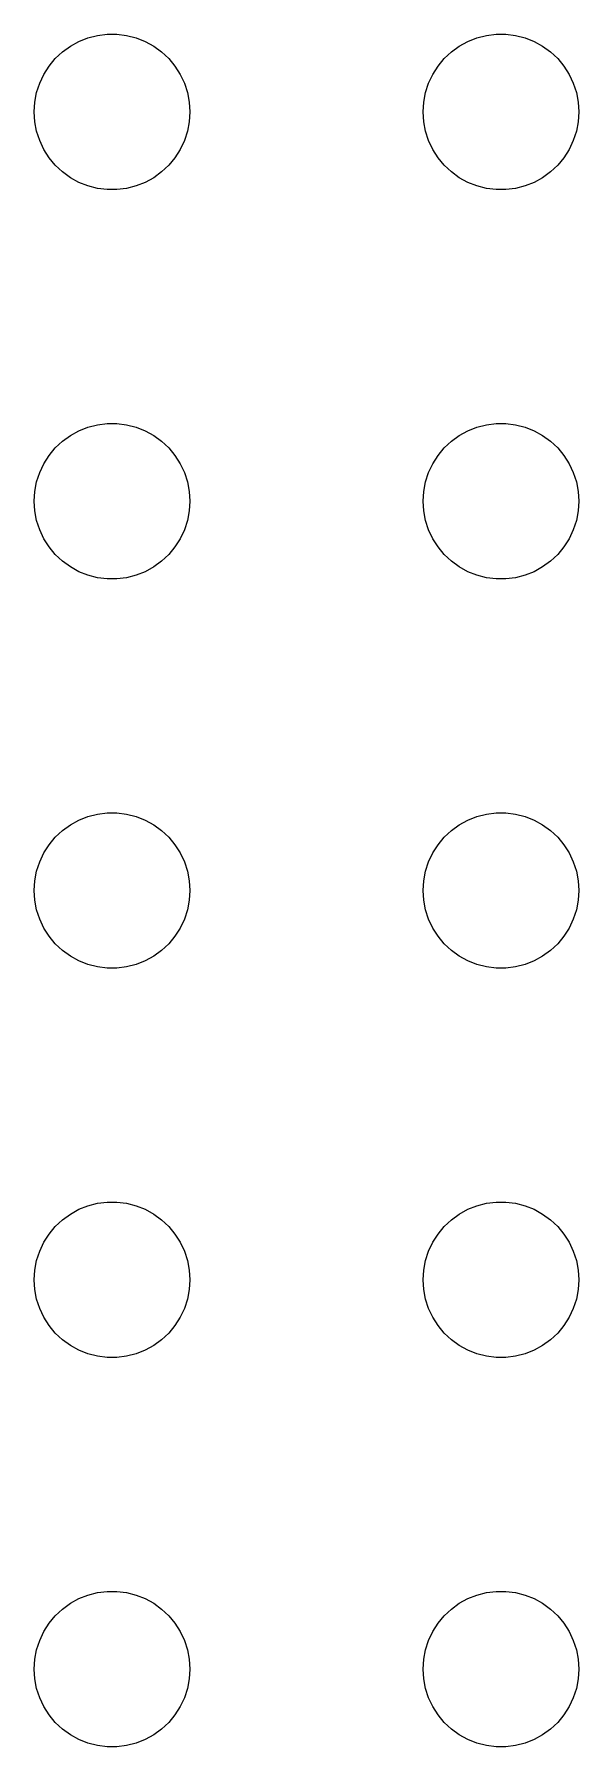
# Model space of a CAD drawing. Header units: metres. Extents: x -150 to 150, y -149 to 149.
# Drawn here: x 21 to 31.5, y -1.5 to 31.5 of the extents above; entities that cross this region are included whole.
import ezdxf

# ---------------------------------------------------------------- set-up
doc = ezdxf.new("R2010")
doc.units = ezdxf.units.M

msp = doc.modelspace()

# ---------------------------------------------------------------- linework, layer by layer
for p, q in [((21.6963, 31.2665), (21.8613, 31.3572)), ((21.8613, 31.3572), (22.0365, 31.4266)), ((22.0365, 31.4266), (22.2189, 31.4734)), ((22.2189, 31.4734), (22.4058, 31.497)), ((22.4058, 31.497), (22.5942, 31.497)), ((22.5942, 31.497), (22.7811, 31.4734)), ((22.7811, 31.4734), (22.9635, 31.4266)), ((22.9635, 31.4266), (23.1387, 31.3572)), ((23.1387, 31.3572), (23.3037, 31.2665)), ((29.1963, 31.2665), (29.3613, 31.3572)), ((29.3613, 31.3572), (29.5365, 31.4266)), ((29.5365, 31.4266), (29.7189, 31.4734)), ((29.7189, 31.4734), (29.9058, 31.497)), ((29.9058, 31.497), (30.0942, 31.497)), ((30.0942, 31.497), (30.2811, 31.4734)), ((30.2811, 31.4734), (30.4635, 31.4266)), ((30.4635, 31.4266), (30.6387, 31.3572)), ((30.6387, 31.3572), (30.8037, 31.2665)), ((21.2865, 30.8817), (21.4065, 31.0268)), ((21.4065, 31.0268), (21.5439, 31.1558)), ((21.5439, 31.1558), (21.6963, 31.2665)), ((23.3037, 31.2665), (23.4561, 31.1558)), ((23.4561, 31.1558), (23.5934, 31.0268)), ((23.5934, 31.0268), (23.7135, 30.8817)), ((28.7865, 30.8817), (28.9065, 31.0268)), ((28.9065, 31.0268), (29.0439, 31.1558)), ((29.0439, 31.1558), (29.1963, 31.2665)), ((30.8037, 31.2665), (30.9561, 31.1558)), ((30.9561, 31.1558), (31.0934, 31.0268)), ((31.0934, 31.0268), (31.2135, 30.8817)), ((21.1053, 30.5522), (21.1855, 30.7226)), ((21.1855, 30.7226), (21.2865, 30.8817)), ((23.7135, 30.8817), (23.8145, 30.7226)), ((23.8145, 30.7226), (23.8947, 30.5522)), ((28.6053, 30.5522), (28.6855, 30.7226)), ((28.6855, 30.7226), (28.7865, 30.8817)), ((31.2135, 30.8817), (31.3145, 30.7226)), ((31.3145, 30.7226), (31.3947, 30.5522)), ((21.0118, 30.188), (21.0471, 30.373)), ((21.0471, 30.373), (21.1053, 30.5522)), ((23.8947, 30.5522), (23.9529, 30.373)), ((23.9529, 30.373), (23.9882, 30.188)), ((28.5118, 30.188), (28.5471, 30.373)), ((28.5471, 30.373), (28.6053, 30.5522)), ((31.3947, 30.5522), (31.4529, 30.373)), ((31.4529, 30.373), (31.4882, 30.188)), ((21, 30), (21.0118, 30.188)), ((23.9882, 30.188), (24, 30)), ((28.5, 30), (28.5118, 30.188)), ((31.4882, 30.188), (31.5, 30)), ((21.0118, 29.812), (21, 30)), ((21.0471, 29.627), (21.0118, 29.812)), ((23.9882, 29.812), (23.9529, 29.627)), ((24, 30), (23.9882, 29.812)), ((28.5118, 29.812), (28.5, 30)), ((28.5471, 29.627), (28.5118, 29.812)), ((31.4882, 29.812), (31.4529, 29.627)), ((31.5, 30), (31.4882, 29.812)), ((21.1053, 29.4478), (21.0471, 29.627)), ((21.1855, 29.2774), (21.1053, 29.4478)), ((23.8947, 29.4478), (23.8145, 29.2774)), ((23.9529, 29.627), (23.8947, 29.4478)), ((28.6053, 29.4478), (28.5471, 29.627)), ((28.6855, 29.2774), (28.6053, 29.4478)), ((31.3947, 29.4478), (31.3145, 29.2774)), ((31.4529, 29.627), (31.3947, 29.4478)), ((21.2865, 29.1183), (21.1855, 29.2774)), ((21.4065, 28.9732), (21.2865, 29.1183)), ((23.7135, 29.1183), (23.5934, 28.9732)), ((23.8145, 29.2774), (23.7135, 29.1183)), ((28.7865, 29.1183), (28.6855, 29.2774)), ((28.9065, 28.9732), (28.7865, 29.1183)), ((31.2135, 29.1183), (31.0934, 28.9732)), ((31.3145, 29.2774), (31.2135, 29.1183)), ((21.5439, 28.8442), (21.4065, 28.9732)), ((21.6963, 28.7335), (21.5439, 28.8442)), ((21.8613, 28.6427), (21.6963, 28.7335)), ((23.3037, 28.7335), (23.1387, 28.6427)), ((23.4561, 28.8442), (23.3037, 28.7335)), ((23.5934, 28.9732), (23.4561, 28.8442)), ((29.0439, 28.8442), (28.9065, 28.9732)), ((29.1963, 28.7335), (29.0439, 28.8442)), ((29.3613, 28.6427), (29.1963, 28.7335)), ((30.8037, 28.7335), (30.6387, 28.6427)), ((30.9561, 28.8442), (30.8037, 28.7335)), ((31.0934, 28.9732), (30.9561, 28.8442)), ((22.0365, 28.5734), (21.8613, 28.6427)), ((22.2189, 28.5266), (22.0365, 28.5734)), ((22.4058, 28.503), (22.2189, 28.5266)), ((22.5942, 28.503), (22.4058, 28.503)), ((22.7811, 28.5266), (22.5942, 28.503)), ((22.9635, 28.5734), (22.7811, 28.5266)), ((23.1387, 28.6427), (22.9635, 28.5734)), ((29.5365, 28.5734), (29.3613, 28.6427)), ((29.7189, 28.5266), (29.5365, 28.5734)), ((29.9058, 28.503), (29.7189, 28.5266)), ((30.0942, 28.503), (29.9058, 28.503)), ((30.2811, 28.5266), (30.0942, 28.503)), ((30.4635, 28.5734), (30.2811, 28.5266)), ((30.6387, 28.6427), (30.4635, 28.5734)), ((21.5439, 23.6558), (21.6963, 23.7665)), ((21.6963, 23.7665), (21.8613, 23.8572)), ((21.8613, 23.8572), (22.0365, 23.9266)), ((22.0365, 23.9266), (22.2189, 23.9734)), ((22.2189, 23.9734), (22.4058, 23.997)), ((22.4058, 23.997), (22.5942, 23.997)), ((22.5942, 23.997), (22.7811, 23.9734)), ((22.7811, 23.9734), (22.9635, 23.9266)), ((22.9635, 23.9266), (23.1387, 23.8572)), ((23.1387, 23.8572), (23.3037, 23.7665)), ((23.3037, 23.7665), (23.4561, 23.6558)), ((29.0439, 23.6558), (29.1963, 23.7665)), ((29.1963, 23.7665), (29.3613, 23.8572)), ((29.3613, 23.8572), (29.5365, 23.9266)), ((29.5365, 23.9266), (29.7189, 23.9734)), ((29.7189, 23.9734), (29.9058, 23.997)), ((29.9058, 23.997), (30.0942, 23.997)), ((30.0942, 23.997), (30.2811, 23.9734)), ((30.2811, 23.9734), (30.4635, 23.9266)), ((30.4635, 23.9266), (30.6387, 23.8572)), ((30.6387, 23.8572), (30.8037, 23.7665)), ((30.8037, 23.7665), (30.9561, 23.6558)), ((21.2865, 23.3817), (21.4065, 23.5268)), ((21.4065, 23.5268), (21.5439, 23.6558)), ((23.4561, 23.6558), (23.5934, 23.5268)), ((23.5934, 23.5268), (23.7135, 23.3817)), ((28.7865, 23.3817), (28.9065, 23.5268)), ((28.9065, 23.5268), (29.0439, 23.6558)), ((30.9561, 23.6558), (31.0934, 23.5268)), ((31.0934, 23.5268), (31.2135, 23.3817)), ((21.1053, 23.0522), (21.1855, 23.2226)), ((21.1855, 23.2226), (21.2865, 23.3817)), ((23.7135, 23.3817), (23.8145, 23.2226)), ((23.8145, 23.2226), (23.8947, 23.0522)), ((28.6053, 23.0522), (28.6855, 23.2226)), ((28.6855, 23.2226), (28.7865, 23.3817)), ((31.2135, 23.3817), (31.3145, 23.2226)), ((31.3145, 23.2226), (31.3947, 23.0522)), ((21.0118, 22.688), (21.0471, 22.873)), ((21.0471, 22.873), (21.1053, 23.0522)), ((23.8947, 23.0522), (23.9529, 22.873)), ((23.9529, 22.873), (23.9882, 22.688)), ((28.5118, 22.688), (28.5471, 22.873)), ((28.5471, 22.873), (28.6053, 23.0522)), ((31.3947, 23.0522), (31.4529, 22.873)), ((31.4529, 22.873), (31.4882, 22.688)), ((21, 22.5), (21.0118, 22.688)), ((21.0118, 22.312), (21, 22.5)), ((23.9882, 22.688), (24, 22.5)), ((24, 22.5), (23.9882, 22.312)), ((28.5, 22.5), (28.5118, 22.688)), ((28.5118, 22.312), (28.5, 22.5)), ((31.4882, 22.688), (31.5, 22.5)), ((31.5, 22.5), (31.4882, 22.312)), ((21.0471, 22.127), (21.0118, 22.312)), ((21.1053, 21.9478), (21.0471, 22.127)), ((23.9529, 22.127), (23.8947, 21.9478)), ((23.9882, 22.312), (23.9529, 22.127)), ((28.5471, 22.127), (28.5118, 22.312)), ((28.6053, 21.9478), (28.5471, 22.127)), ((31.4529, 22.127), (31.3947, 21.9478)), ((31.4882, 22.312), (31.4529, 22.127)), ((21.1855, 21.7774), (21.1053, 21.9478)), ((21.2865, 21.6183), (21.1855, 21.7774)), ((23.8145, 21.7774), (23.7135, 21.6183)), ((23.8947, 21.9478), (23.8145, 21.7774)), ((28.6855, 21.7774), (28.6053, 21.9478)), ((28.7865, 21.6183), (28.6855, 21.7774)), ((31.3145, 21.7774), (31.2135, 21.6183)), ((31.3947, 21.9478), (31.3145, 21.7774)), ((21.4065, 21.4732), (21.2865, 21.6183)), ((21.5439, 21.3442), (21.4065, 21.4732)), ((23.5934, 21.4732), (23.4561, 21.3442)), ((23.7135, 21.6183), (23.5934, 21.4732)), ((28.9065, 21.4732), (28.7865, 21.6183)), ((29.0439, 21.3442), (28.9065, 21.4732)), ((31.0934, 21.4732), (30.9561, 21.3442)), ((31.2135, 21.6183), (31.0934, 21.4732)), ((21.6963, 21.2335), (21.5439, 21.3442)), ((21.8613, 21.1427), (21.6963, 21.2335)), ((22.0365, 21.0734), (21.8613, 21.1427)), ((23.1387, 21.1427), (22.9635, 21.0734)), ((23.3037, 21.2335), (23.1387, 21.1427)), ((23.4561, 21.3442), (23.3037, 21.2335)), ((29.1963, 21.2335), (29.0439, 21.3442)), ((29.3613, 21.1427), (29.1963, 21.2335)), ((29.5365, 21.0734), (29.3613, 21.1427)), ((30.6387, 21.1427), (30.4635, 21.0734)), ((30.8037, 21.2335), (30.6387, 21.1427)), ((30.9561, 21.3442), (30.8037, 21.2335)), ((22.2189, 21.0266), (22.0365, 21.0734)), ((22.4058, 21.003), (22.2189, 21.0266)), ((22.5942, 21.003), (22.4058, 21.003)), ((22.7811, 21.0266), (22.5942, 21.003)), ((22.9635, 21.0734), (22.7811, 21.0266)), ((29.7189, 21.0266), (29.5365, 21.0734)), ((29.9058, 21.003), (29.7189, 21.0266)), ((30.0942, 21.003), (29.9058, 21.003)), ((30.2811, 21.0266), (30.0942, 21.003)), ((30.4635, 21.0734), (30.2811, 21.0266)), ((21.5439, 16.1558), (21.6963, 16.2665)), ((21.6963, 16.2665), (21.8613, 16.3572)), ((21.8613, 16.3572), (22.0365, 16.4266)), ((22.0365, 16.4266), (22.2189, 16.4734)), ((22.2189, 16.4734), (22.4058, 16.497)), ((22.4058, 16.497), (22.5942, 16.497)), ((22.5942, 16.497), (22.7811, 16.4734)), ((22.7811, 16.4734), (22.9635, 16.4266)), ((22.9635, 16.4266), (23.1387, 16.3572)), ((23.1387, 16.3572), (23.3037, 16.2665)), ((23.3037, 16.2665), (23.4561, 16.1558)), ((29.0439, 16.1558), (29.1963, 16.2665)), ((29.1963, 16.2665), (29.3613, 16.3572)), ((29.3613, 16.3572), (29.5365, 16.4266)), ((29.5365, 16.4266), (29.7189, 16.4734)), ((29.7189, 16.4734), (29.9058, 16.497)), ((29.9058, 16.497), (30.0942, 16.497)), ((30.0942, 16.497), (30.2811, 16.4734)), ((30.2811, 16.4734), (30.4635, 16.4266)), ((30.4635, 16.4266), (30.6387, 16.3572)), ((30.6387, 16.3572), (30.8037, 16.2665)), ((30.8037, 16.2665), (30.9561, 16.1558)), ((21.1855, 15.7226), (21.2865, 15.8817)), ((21.2865, 15.8817), (21.4065, 16.0268)), ((21.4065, 16.0268), (21.5439, 16.1558)), ((23.4561, 16.1558), (23.5934, 16.0268)), ((23.5934, 16.0268), (23.7135, 15.8817)), ((23.7135, 15.8817), (23.8145, 15.7226)), ((28.6855, 15.7226), (28.7865, 15.8817)), ((28.7865, 15.8817), (28.9065, 16.0268)), ((28.9065, 16.0268), (29.0439, 16.1558)), ((30.9561, 16.1558), (31.0934, 16.0268)), ((31.0934, 16.0268), (31.2135, 15.8817)), ((31.2135, 15.8817), (31.3145, 15.7226)), ((21.0471, 15.373), (21.1053, 15.5522)), ((21.1053, 15.5522), (21.1855, 15.7226)), ((23.8145, 15.7226), (23.8947, 15.5522)), ((23.8947, 15.5522), (23.9529, 15.373)), ((28.5471, 15.373), (28.6053, 15.5522)), ((28.6053, 15.5522), (28.6855, 15.7226)), ((31.3145, 15.7226), (31.3947, 15.5522)), ((31.3947, 15.5522), (31.4529, 15.373)), ((21, 15), (21.0118, 15.188)), ((21.0118, 15.188), (21.0471, 15.373)), ((23.9529, 15.373), (23.9882, 15.188)), ((23.9882, 15.188), (24, 15)), ((28.5, 15), (28.5118, 15.188)), ((28.5118, 15.188), (28.5471, 15.373)), ((31.4529, 15.373), (31.4882, 15.188)), ((31.4882, 15.188), (31.5, 15)), ((21.0118, 14.812), (21, 15)), ((24, 15), (23.9882, 14.812)), ((28.5118, 14.812), (28.5, 15)), ((31.5, 15), (31.4882, 14.812)), ((21.0471, 14.627), (21.0118, 14.812)), ((21.1053, 14.4478), (21.0471, 14.627)), ((23.9529, 14.627), (23.8947, 14.4478)), ((23.9882, 14.812), (23.9529, 14.627)), ((28.5471, 14.627), (28.5118, 14.812)), ((28.6053, 14.4478), (28.5471, 14.627)), ((31.4529, 14.627), (31.3947, 14.4478)), ((31.4882, 14.812), (31.4529, 14.627)), ((21.1855, 14.2774), (21.1053, 14.4478)), ((21.2865, 14.1183), (21.1855, 14.2774)), ((23.8145, 14.2774), (23.7135, 14.1183)), ((23.8947, 14.4478), (23.8145, 14.2774)), ((28.6855, 14.2774), (28.6053, 14.4478)), ((28.7865, 14.1183), (28.6855, 14.2774)), ((31.3145, 14.2774), (31.2135, 14.1183)), ((31.3947, 14.4478), (31.3145, 14.2774)), ((21.4065, 13.9732), (21.2865, 14.1183)), ((21.5439, 13.8442), (21.4065, 13.9732)), ((23.5934, 13.9732), (23.4561, 13.8442)), ((23.7135, 14.1183), (23.5934, 13.9732)), ((28.9065, 13.9732), (28.7865, 14.1183)), ((29.0439, 13.8442), (28.9065, 13.9732)), ((31.0934, 13.9732), (30.9561, 13.8442)), ((31.2135, 14.1183), (31.0934, 13.9732)), ((21.6963, 13.7335), (21.5439, 13.8442)), ((21.8613, 13.6427), (21.6963, 13.7335)), ((22.0365, 13.5734), (21.8613, 13.6427)), ((22.2189, 13.5266), (22.0365, 13.5734)), ((22.9635, 13.5734), (22.7811, 13.5266)), ((23.1387, 13.6427), (22.9635, 13.5734)), ((23.3037, 13.7335), (23.1387, 13.6427)), ((23.4561, 13.8442), (23.3037, 13.7335)), ((29.1963, 13.7335), (29.0439, 13.8442)), ((29.3613, 13.6427), (29.1963, 13.7335)), ((29.5365, 13.5734), (29.3613, 13.6427)), ((29.7189, 13.5266), (29.5365, 13.5734)), ((30.4635, 13.5734), (30.2811, 13.5266)), ((30.6387, 13.6427), (30.4635, 13.5734)), ((30.8037, 13.7335), (30.6387, 13.6427)), ((30.9561, 13.8442), (30.8037, 13.7335)), ((22.4058, 13.5029), (22.2189, 13.5266)), ((22.5942, 13.5029), (22.4058, 13.5029)), ((22.7811, 13.5266), (22.5942, 13.5029)), ((29.9058, 13.5029), (29.7189, 13.5266)), ((30.0942, 13.5029), (29.9058, 13.5029)), ((30.2811, 13.5266), (30.0942, 13.5029)), ((21.8613, 8.85724), (22.0365, 8.92657)), ((22.0365, 8.92657), (22.2189, 8.97342)), ((22.2189, 8.97342), (22.4058, 8.99704)), ((22.4058, 8.99704), (22.5942, 8.99704)), ((22.5942, 8.99704), (22.7811, 8.97342)), ((22.7811, 8.97342), (22.9635, 8.92657)), ((22.9635, 8.92657), (23.1387, 8.85724)), ((29.3613, 8.85724), (29.5365, 8.92657)), ((29.5365, 8.92657), (29.7189, 8.97342)), ((29.7189, 8.97342), (29.9058, 8.99704)), ((29.9058, 8.99704), (30.0942, 8.99704)), ((30.0942, 8.99704), (30.2811, 8.97342)), ((30.2811, 8.97342), (30.4635, 8.92657)), ((30.4635, 8.92657), (30.6387, 8.85724)), ((21.4065, 8.52681), (21.5439, 8.65576)), ((21.5439, 8.65576), (21.6963, 8.76648)), ((21.6963, 8.76648), (21.8613, 8.85724)), ((23.1387, 8.85724), (23.3037, 8.76648)), ((23.3037, 8.76648), (23.4561, 8.65576)), ((23.4561, 8.65576), (23.5934, 8.52681)), ((28.9065, 8.52681), (29.0439, 8.65576)), ((29.0439, 8.65576), (29.1963, 8.76648)), ((29.1963, 8.76648), (29.3613, 8.85724)), ((30.6387, 8.85724), (30.8037, 8.76648)), ((30.8037, 8.76648), (30.9561, 8.65576)), ((30.9561, 8.65576), (31.0934, 8.52681)), ((21.1855, 8.22263), (21.2865, 8.38167)), ((21.2865, 8.38167), (21.4065, 8.52681)), ((23.5934, 8.52681), (23.7135, 8.38167)), ((23.7135, 8.38167), (23.8145, 8.22263)), ((28.6855, 8.22263), (28.7865, 8.38167)), ((28.7865, 8.38167), (28.9065, 8.52681)), ((31.0934, 8.52681), (31.2135, 8.38167)), ((31.2135, 8.38167), (31.3145, 8.22263)), ((21.0471, 7.87303), (21.1053, 8.05219)), ((21.1053, 8.05219), (21.1855, 8.22263)), ((23.8145, 8.22263), (23.8947, 8.05219)), ((23.8947, 8.05219), (23.9529, 7.87303)), ((28.5471, 7.87303), (28.6053, 8.05219)), ((28.6053, 8.05219), (28.6855, 8.22263)), ((31.3145, 8.22263), (31.3947, 8.05219)), ((31.3947, 8.05219), (31.4529, 7.87303)), ((21, 7.5), (21.0118, 7.68799)), ((21.0118, 7.68799), (21.0471, 7.87303)), ((23.9529, 7.87303), (23.9882, 7.68799)), ((23.9882, 7.68799), (24, 7.5)), ((28.5, 7.5), (28.5118, 7.68799)), ((28.5118, 7.68799), (28.5471, 7.87303)), ((31.4529, 7.87303), (31.4882, 7.68799)), ((31.4882, 7.68799), (31.5, 7.5)), ((21.0118, 7.312), (21, 7.5)), ((21.0471, 7.12695), (21.0118, 7.312)), ((23.9882, 7.312), (23.9529, 7.12695)), ((24, 7.5), (23.9882, 7.312)), ((28.5118, 7.312), (28.5, 7.5)), ((28.5471, 7.12695), (28.5118, 7.312)), ((31.4882, 7.312), (31.4529, 7.12695)), ((31.5, 7.5), (31.4882, 7.312)), ((21.1053, 6.9478), (21.0471, 7.12695)), ((21.1855, 6.77736), (21.1053, 6.9478)), ((23.8947, 6.9478), (23.8145, 6.77736)), ((23.9529, 7.12695), (23.8947, 6.9478)), ((28.6053, 6.9478), (28.5471, 7.12695)), ((28.6855, 6.77736), (28.6053, 6.9478)), ((31.3947, 6.9478), (31.3145, 6.77736)), ((31.4529, 7.12695), (31.3947, 6.9478)), ((21.2865, 6.61832), (21.1855, 6.77736)), ((21.4065, 6.47318), (21.2865, 6.61832)), ((23.7135, 6.61832), (23.5934, 6.47318)), ((23.8145, 6.77736), (23.7135, 6.61832)), ((28.7865, 6.61832), (28.6855, 6.77736)), ((28.9065, 6.47318), (28.7865, 6.61832)), ((31.2135, 6.61832), (31.0934, 6.47318)), ((31.3145, 6.77736), (31.2135, 6.61832)), ((21.5439, 6.34422), (21.4065, 6.47318)), ((21.6963, 6.23351), (21.5439, 6.34422)), ((23.4561, 6.34422), (23.3037, 6.23351)), ((23.5934, 6.47318), (23.4561, 6.34422)), ((29.0439, 6.34422), (28.9065, 6.47318)), ((29.1963, 6.23351), (29.0439, 6.34422)), ((30.9561, 6.34422), (30.8037, 6.23351)), ((31.0934, 6.47318), (30.9561, 6.34422)), ((21.8613, 6.14275), (21.6963, 6.23351)), ((22.0365, 6.07341), (21.8613, 6.14275)), ((22.2189, 6.02657), (22.0365, 6.07341)), ((22.4058, 6.00294), (22.2189, 6.02657)), ((22.5942, 6.00294), (22.4058, 6.00294)), ((22.7811, 6.02657), (22.5942, 6.00294)), ((22.9635, 6.07341), (22.7811, 6.02657)), ((23.1387, 6.14275), (22.9635, 6.07341)), ((23.3037, 6.23351), (23.1387, 6.14275)), ((29.3613, 6.14275), (29.1963, 6.23351)), ((29.5365, 6.07341), (29.3613, 6.14275)), ((29.7189, 6.02657), (29.5365, 6.07341)), ((29.9058, 6.00294), (29.7189, 6.02657)), ((30.0942, 6.00294), (29.9058, 6.00294)), ((30.2811, 6.02657), (30.0942, 6.00294)), ((30.4635, 6.07341), (30.2811, 6.02657)), ((30.6387, 6.14275), (30.4635, 6.07341)), ((30.8037, 6.23351), (30.6387, 6.14275)), ((21.6963, 1.26648), (21.8613, 1.35724)), ((21.8613, 1.35724), (22.0365, 1.42657)), ((22.0365, 1.42657), (22.2189, 1.47342)), ((22.2189, 1.47342), (22.4058, 1.49704)), ((22.4058, 1.49704), (22.5942, 1.49704)), ((22.5942, 1.49704), (22.7811, 1.47342)), ((22.7811, 1.47342), (22.9635, 1.42657)), ((22.9635, 1.42657), (23.1387, 1.35724)), ((23.1387, 1.35724), (23.3037, 1.26648)), ((29.1963, 1.26648), (29.3613, 1.35724)), ((29.3613, 1.35724), (29.5365, 1.42657)), ((29.5365, 1.42657), (29.7189, 1.47342)), ((29.7189, 1.47342), (29.9058, 1.49704)), ((29.9058, 1.49704), (30.0942, 1.49704)), ((30.0942, 1.49704), (30.2811, 1.47342)), ((30.2811, 1.47342), (30.4635, 1.42657)), ((30.4635, 1.42657), (30.6387, 1.35724)), ((30.6387, 1.35724), (30.8037, 1.26648)), ((21.2865, 0.88167), (21.4065, 1.02681)), ((21.4065, 1.02681), (21.5439, 1.15576)), ((21.5439, 1.15576), (21.6963, 1.26648)), ((23.3037, 1.26648), (23.4561, 1.15576)), ((23.4561, 1.15576), (23.5934, 1.02681)), ((23.5934, 1.02681), (23.7135, 0.88167)), ((28.7865, 0.88167), (28.9065, 1.02681)), ((28.9065, 1.02681), (29.0439, 1.15576)), ((29.0439, 1.15576), (29.1963, 1.26648)), ((30.8037, 1.26648), (30.9561, 1.15576)), ((30.9561, 1.15576), (31.0934, 1.02681)), ((31.0934, 1.02681), (31.2135, 0.88167)), ((21.1053, 0.55219), (21.1855, 0.72263)), ((21.1855, 0.72263), (21.2865, 0.88167)), ((23.7135, 0.88167), (23.8145, 0.72263)), ((23.8145, 0.72263), (23.8947, 0.55219)), ((28.6053, 0.55219), (28.6855, 0.72263)), ((28.6855, 0.72263), (28.7865, 0.88167)), ((31.2135, 0.88167), (31.3145, 0.72263)), ((31.3145, 0.72263), (31.3947, 0.55219)), ((21.0118, 0.18799), (21.0471, 0.37303)), ((21.0471, 0.37303), (21.1053, 0.55219)), ((23.8947, 0.55219), (23.9529, 0.37303)), ((23.9529, 0.37303), (23.9882, 0.18799)), ((28.5118, 0.18799), (28.5471, 0.37303)), ((28.5471, 0.37303), (28.6053, 0.55219)), ((31.3947, 0.55219), (31.4529, 0.37303)), ((31.4529, 0.37303), (31.4882, 0.18799)), ((21, 0), (21.0118, 0.18799)), ((21.0118, -0.18799), (21, 0)), ((23.9882, 0.18799), (24, 0)), ((24, 0), (23.9882, -0.18799)), ((28.5, 0), (28.5118, 0.18799)), ((28.5118, -0.18799), (28.5, 0)), ((31.4882, 0.18799), (31.5, 0)), ((31.5, 0), (31.4882, -0.18799)), ((21.0471, -0.37303), (21.0118, -0.18799)), ((23.9882, -0.18799), (23.9529, -0.37303)), ((28.5471, -0.37303), (28.5118, -0.18799)), ((31.4882, -0.18799), (31.4529, -0.37303)), ((21.1053, -0.55219), (21.0471, -0.37303)), ((21.1855, -0.72263), (21.1053, -0.55219)), ((23.8947, -0.55219), (23.8145, -0.72263)), ((23.9529, -0.37303), (23.8947, -0.55219)), ((28.6053, -0.55219), (28.5471, -0.37303)), ((28.6855, -0.72263), (28.6053, -0.55219)), ((31.3947, -0.55219), (31.3145, -0.72263)), ((31.4529, -0.37303), (31.3947, -0.55219)), ((21.2865, -0.88167), (21.1855, -0.72263)), ((21.4065, -1.02681), (21.2865, -0.88167)), ((23.7135, -0.88167), (23.5934, -1.02681)), ((23.8145, -0.72263), (23.7135, -0.88167)), ((28.7865, -0.88167), (28.6855, -0.72263)), ((28.9065, -1.02681), (28.7865, -0.88167)), ((31.2135, -0.88167), (31.0934, -1.02681)), ((31.3145, -0.72263), (31.2135, -0.88167)), ((21.5439, -1.15576), (21.4065, -1.02681)), ((21.6963, -1.26648), (21.5439, -1.15576)), ((21.8613, -1.35724), (21.6963, -1.26648)), ((23.3037, -1.26648), (23.1387, -1.35724)), ((23.4561, -1.15576), (23.3037, -1.26648)), ((23.5934, -1.02681), (23.4561, -1.15576)), ((29.0439, -1.15576), (28.9065, -1.02681)), ((29.1963, -1.26648), (29.0439, -1.15576)), ((29.3613, -1.35724), (29.1963, -1.26648)), ((30.8037, -1.26648), (30.6387, -1.35724)), ((30.9561, -1.15576), (30.8037, -1.26648)), ((31.0934, -1.02681), (30.9561, -1.15576)), ((22.0365, -1.42657), (21.8613, -1.35724)), ((22.2189, -1.47342), (22.0365, -1.42657)), ((22.4058, -1.49704), (22.2189, -1.47342)), ((22.5942, -1.49704), (22.4058, -1.49704)), ((22.7811, -1.47342), (22.5942, -1.49704)), ((22.9635, -1.42657), (22.7811, -1.47342)), ((23.1387, -1.35724), (22.9635, -1.42657)), ((29.5365, -1.42657), (29.3613, -1.35724)), ((29.7189, -1.47342), (29.5365, -1.42657)), ((29.9058, -1.49704), (29.7189, -1.47342)), ((30.0942, -1.49704), (29.9058, -1.49704)), ((30.2811, -1.47342), (30.0942, -1.49704)), ((30.4635, -1.42657), (30.2811, -1.47342)), ((30.6387, -1.35724), (30.4635, -1.42657))]:
    msp.add_line(p, q)

doc.saveas('drawing.dxf')
